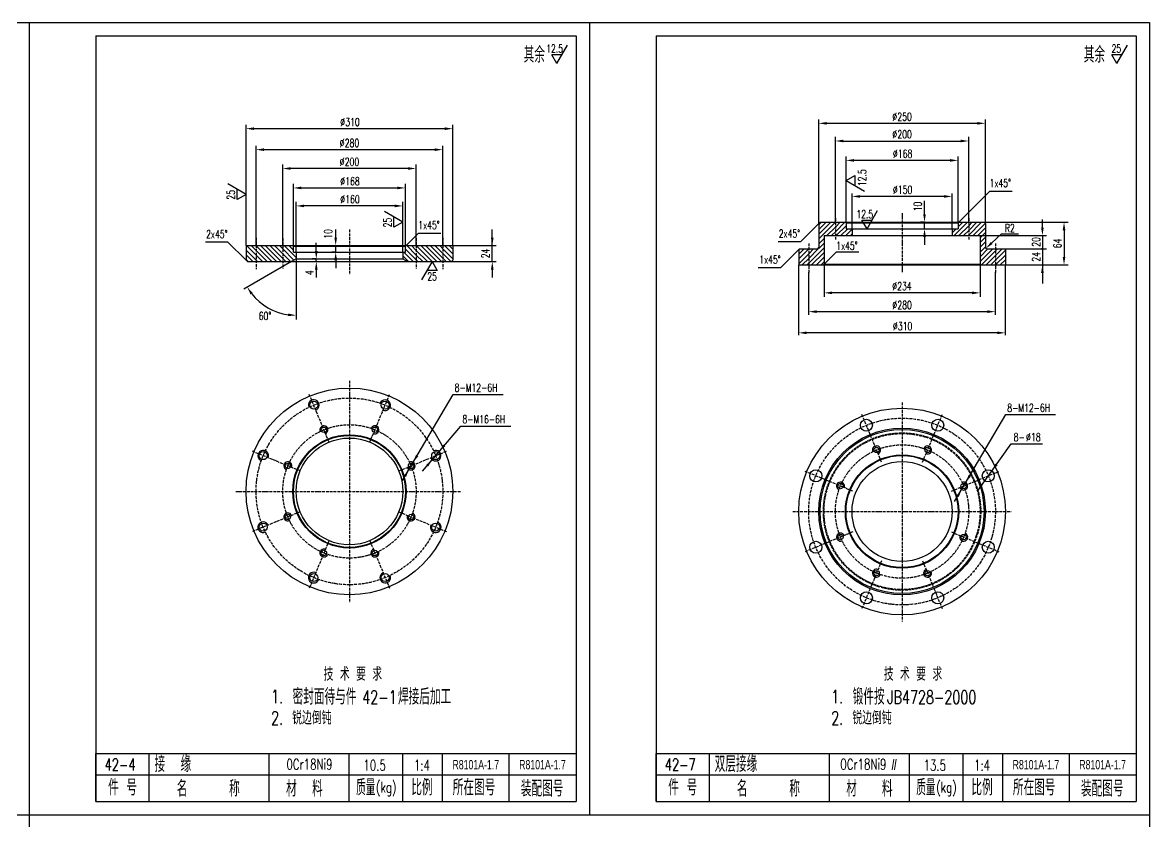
# Model space of a CAD drawing. Header units: millimetres. Extents: x 1545 to 36024, y 3418 to 15628.
# Drawn here: x 31799 to 36024, y 6363 to 9358 of the extents above; entities that cross this region are included whole.
import ezdxf
from ezdxf.enums import TextEntityAlignment as Align

# ---------------------------------------------------------------- set-up
doc = ezdxf.new("R2010")
doc.units = ezdxf.units.MM
for name, pattern in [('DASHDOT-M', [36, 30, -3, 0, -3]), ('DASHDOT-S', [14, 10, -2, 0, -2]), ('HIDDEN-L', [13, 10, -3]), ('HIDDEN-M', [7, 5, -2])]:
    doc.linetypes.add(name, pattern=pattern)
for name, color, linetype in [('CDR_DIM', 7, 'Continuous'), ('CDR_DWG1', 1, 'Continuous'), ('CDR_DWG3', 3, 'DASHDOT-M'), ('CDR_DWG5', 6, 'HIDDEN-M'), ('CDR_TEXT', 7, 'Continuous')]:
    doc.layers.add(name, color=color, linetype=linetype)
doc.styles.add('CLB', font='clb.shx', dxfattribs={"bigfont": 'hztxt.shx'})
doc.styles.add('HZ', font='simplex.shx', dxfattribs={"width": 0.7, "height": 30, "bigfont": 'HZ.shx'})
doc.styles.add('ITALICC', font='italicc')

msp = doc.modelspace()

# ---------------------------------------------------------------- linework, layer by layer
for p, q in [((33801.4, 9204.7), (33841.1, 9273.4)), ((35901.4, 9204.7), (35941.1, 9273.4)), ((33820.4, 9237.7), (33782.4, 9237.7)), ((33801.4, 9204.7), (33782.4, 9237.7)), ((35901.4, 9204.7), (35882.4, 9237.7)), ((35920.4, 9237.7), (35882.4, 9237.7)), ((32636.7, 8714.1), (32568, 8753.8)), ((34886, 8765.5), (34919, 8784.6)), ((34886, 8765.5), (34954.8, 8725.9)), ((34919, 8784.6), (34919, 8746.5)), ((32603.7, 8695.1), (32603.7, 8733.1)), ((32636.7, 8714.1), (32603.7, 8695.1)), ((33224.2, 8609.9), (33155.5, 8649.6)), ((33191.2, 8590.9), (33191.2, 8629)), ((34964.7, 8584.7), (35004.4, 8653.4)), ((33224.2, 8609.9), (33191.2, 8590.9)), ((34945.7, 8617.7), (34983.7, 8617.7)), ((34964.7, 8584.7), (34945.7, 8617.7)), ((33334.1, 8462), (33294.4, 8393.3)), ((33334.1, 8462), (33353.1, 8429)), ((33353.1, 8429), (33315.1, 8429)), ((32273.6, 6438.2), (32273.6, 6618.2)), ((32723.6, 6438.2), (32723.6, 6618.2)), ((33023.6, 6438.2), (33023.6, 6618.2)), ((33223.6, 6618.2), (33223.6, 6438.2)), ((33373.6, 6438.2), (33373.6, 6618.2)), ((33623.6, 6438.2), (33623.6, 6618.2)), ((34373.6, 6438.2), (34373.6, 6618.2)), ((34823.6, 6438.2), (34823.6, 6618.2)), ((35123.6, 6438.2), (35123.6, 6618.2)), ((35323.6, 6618.2), (35323.6, 6438.2)), ((35473.6, 6438.2), (35473.6, 6618.2)), ((35723.6, 6438.2), (35723.6, 6618.2)), ((32073.6, 6538.2), (33873.6, 6538.2)), ((34173.6, 6538.2), (35973.6, 6538.2))]:
    msp.add_line(p, q)
at = {"color": 7, "linetype": 'Continuous'}
for p, q in [((32073.6, 6618.2), (33873.6, 6618.2)), ((34173.6, 6618.2), (35973.6, 6618.2))]:
    msp.add_line(p, q, dxfattribs=at)
at = {"layer": 'CDR_DIM', "color": 0, "linetype": 'Continuous'}
for p, q in [((32636.7, 8522), (32636.7, 8975.3)), ((33381.7, 8960.3), (32666.7, 8960.3)), ((33411.7, 8522), (33411.7, 8975.3)), ((34783.5, 8604.7), (34783.5, 8995.3)), ((35378.5, 8980.3), (34813.5, 8980.3)), ((35408.5, 8604.7), (35408.5, 8995.3)), ((34846, 8609.7), (34846, 8929.1)), ((35346, 8609.7), (35346, 8929.1)), ((32674.2, 8522), (32674.2, 8896.6)), ((33344.2, 8881.6), (32704.2, 8881.6)), ((33374.2, 8522), (33374.2, 8896.6)), ((34876, 8914.1), (35316, 8914.1)), ((34886, 8607.2), (34886, 8856.4)), ((35276, 8841.4), (34916, 8841.4)), ((35306, 8607.2), (35306, 8856.4)), ((32774.2, 8522), (32774.2, 8826)), ((33244.2, 8811), (32804.2, 8811)), ((33274.2, 8522), (33274.2, 8826)), ((32814.2, 8519.5), (32814.2, 8753.1)), ((33234.2, 8519.5), (33234.2, 8753.1)), ((32844.2, 8738.1), (33204.2, 8738.1)), ((34908.5, 8584.7), (34908.5, 8717.7)), ((35253.5, 8706.2), (34938.5, 8706.2)), ((35283.5, 8584.7), (35283.5, 8717.7)), ((35308.5, 8609.7), (35425.4, 8726.5)), ((35425.4, 8726.5), (35509, 8726.5)), ((32824.2, 8497), (32824.2, 8685.8)), ((33194.2, 8670.8), (32854.2, 8670.8)), ((33224.2, 8497), (33224.2, 8685.8)), ((35180.3, 8639.7), (35180.3, 8689.4)), ((35622.3, 8589.7), (35622.3, 8619.7)), ((32972.6, 8552), (32972.6, 8582)), ((33559.7, 8462), (33559.7, 8582)), ((34783.5, 8604.7), (34715.6, 8536.7)), ((34783.5, 8599.9), (34793.4, 8609.7)), ((34783.5, 8582.2), (34811, 8609.7)), ((34783.5, 8564.5), (34828.7, 8609.7)), ((34783.5, 8546.9), (34846, 8609.4)), ((34814.1, 8559.7), (34846, 8591.7)), ((34846, 8609.4), (34846.4, 8609.7)), ((34846, 8591.7), (34864.1, 8609.7)), ((34846, 8574), (34881.7, 8609.7)), ((34849.4, 8559.7), (34886, 8596.3)), ((34867.1, 8559.7), (34892.1, 8584.7)), ((34884.8, 8559.7), (34908.5, 8583.5)), ((35180.3, 8609.7), (35165.3, 8609.7)), ((35178.9, 8584.7), (35195.3, 8584.7)), ((35180.3, 8584.7), (35180.3, 8609.7)), ((35283.5, 8569.6), (35298.7, 8584.7)), ((35291.4, 8559.7), (35341.4, 8609.7)), ((35306, 8592.1), (35323.7, 8609.7)), ((35309, 8559.7), (35346, 8596.7)), ((35326.7, 8559.7), (35346, 8579)), ((35346, 8596.7), (35359, 8609.7)), ((35346, 8579), (35376.7, 8609.7)), ((35346, 8561.4), (35394.4, 8609.7)), ((35362.1, 8559.7), (35407.8, 8605.4)), ((35379.7, 8559.7), (35408.5, 8588.5)), ((35403.5, 8609.7), (35718.3, 8609.7)), ((35703.3, 8579.7), (35703.3, 8479.7)), ((32568.7, 8535), (32485, 8535)), ((32636.7, 8467), (32568.7, 8535)), ((33236.7, 8522), (33283.5, 8568.8)), ((33283.5, 8568.8), (33367.2, 8568.8)), ((34715.6, 8536.7), (34631.9, 8536.7)), ((34783.5, 8529.2), (34803.5, 8549.2)), ((34831.7, 8559.7), (34846, 8574)), ((34902.5, 8559.7), (34908.5, 8565.8)), ((35180.3, 8554.7), (35180.3, 8524.7)), ((35344.4, 8559.7), (35346, 8561.4)), ((35388.5, 8550.8), (35408.5, 8570.8)), ((35388.5, 8559.7), (35637.3, 8559.7)), ((35388.5, 8533.1), (35408.5, 8553.1)), ((35388.5, 8515.5), (35408.5, 8535.5)), ((35431.9, 8531.7), (35469.4, 8566.2)), ((35469.4, 8566.2), (35532.1, 8566.2)), ((35622.3, 8559.7), (35622.3, 8509.7)), ((32674.2, 8467.9), (32636.7, 8505.4)), ((32674.2, 8485.5), (32637.7, 8522)), ((32674.2, 8503.2), (32655.4, 8522)), ((32674.2, 8520.9), (32673.1, 8522)), ((32733.1, 8462), (32674.2, 8520.9)), ((32715.4, 8462), (32674.2, 8503.2)), ((32750.8, 8462), (32690.8, 8522)), ((32768.4, 8462), (32708.4, 8522)), ((32774.2, 8473.9), (32726.1, 8522)), ((32774.2, 8491.6), (32743.8, 8522)), ((32774.2, 8509.3), (32761.5, 8522)), ((32816.1, 8467.3), (32774.2, 8509.3)), ((32824.2, 8476.9), (32779.1, 8522)), ((32814.2, 8504.6), (32796.8, 8522)), ((32824.2, 8494.6), (32821.8, 8497)), ((32899.9, 8502), (32899.9, 8532)), ((32972.6, 8497), (32957.6, 8497)), ((32970.7, 8522), (32987.6, 8522)), ((32972.6, 8497), (32972.6, 8522)), ((33263.4, 8462), (33228.4, 8497)), ((33274.2, 8468.9), (33234.2, 8508.9)), ((33274.2, 8486.6), (33238.8, 8522)), ((33274.2, 8504.2), (33256.4, 8522)), ((33274.2, 8521.9), (33274.1, 8522)), ((33334.1, 8462), (33274.2, 8521.9)), ((33316.4, 8462), (33274.2, 8504.2)), ((33351.8, 8462), (33291.8, 8522)), ((33369.5, 8462), (33309.5, 8522)), ((33374.2, 8475), (33327.2, 8522)), ((33374.2, 8492.6), (33344.8, 8522)), ((33374.2, 8510.3), (33362.5, 8522)), ((33411.7, 8472.8), (33374.2, 8510.3)), ((33404.8, 8462), (33374.2, 8492.6)), ((33411.7, 8490.5), (33380.2, 8522)), ((33411.7, 8508.2), (33397.9, 8522)), ((33411.7, 8522), (33574.7, 8522)), ((34708.5, 8507.2), (34640.6, 8439.2)), ((34708.5, 8489.5), (34728.7, 8509.7)), ((34708.5, 8471.9), (34746, 8509.4)), ((34746, 8456.3), (34803.5, 8513.8)), ((34746, 8509.4), (34746.4, 8509.7)), ((34746, 8491.7), (34764.1, 8509.7)), ((34746, 8474), (34781.7, 8509.7)), ((34757.1, 8449.7), (34803.5, 8496.2)), ((34783.5, 8511.5), (34803.5, 8531.5)), ((34803.5, 8452.2), (34850.4, 8499)), ((34850.4, 8499), (34934, 8499)), ((35388.5, 8497.8), (35408.5, 8517.8)), ((35388.5, 8480.1), (35418.1, 8509.7)), ((35388.5, 8462.4), (35435.8, 8509.7)), ((35393.5, 8449.7), (35446, 8502.3)), ((35446, 8502.3), (35453.5, 8509.7)), ((35446, 8484.6), (35471.2, 8509.7)), ((35446, 8466.9), (35483.5, 8504.4)), ((35481, 8509.7), (35637.3, 8509.7)), ((35622.3, 8509.7), (35622.3, 8380.3)), ((32806.9, 8462), (32628, 8358.7)), ((32662.4, 8462), (32636.7, 8487.7)), ((32644.7, 8462), (32636.7, 8470)), ((32697.7, 8462), (32674.2, 8485.5)), ((32680, 8462), (32674.2, 8467.9)), ((32803.8, 8462), (32774.2, 8491.6)), ((32786.1, 8462), (32774.2, 8473.9)), ((32824.2, 8472), (32824.2, 8245.5)), ((32899.9, 8472), (32884.9, 8472)), ((32898.1, 8462), (32914.9, 8462)), ((32899.9, 8462), (32899.9, 8472)), ((32972.6, 8467), (32972.6, 8437)), ((33245.7, 8462), (33224.2, 8483.5)), ((33298.8, 8462), (33274.2, 8486.6)), ((33281.1, 8462), (33274.2, 8468.9)), ((33387.2, 8462), (33374.2, 8475)), ((33406.7, 8462), (33574.7, 8462)), ((34708.5, 8454.2), (34746, 8491.7)), ((34721.7, 8449.7), (34746, 8474)), ((34739.4, 8449.7), (34746, 8456.3)), ((34774.8, 8449.7), (34803.5, 8478.5)), ((34792.5, 8449.7), (34803.5, 8460.8)), ((34803.5, 8452.2), (34803.5, 8329.8)), ((35388.5, 8452.2), (35388.5, 8329.8)), ((35411.2, 8449.7), (35446, 8484.6)), ((35428.8, 8449.7), (35446, 8466.9)), ((35446.5, 8449.7), (35483.5, 8486.7)), ((35464.2, 8449.7), (35483.5, 8469)), ((35481.9, 8449.7), (35483.5, 8451.4)), ((32899.9, 8432), (32899.9, 8402)), ((33559.7, 8432), (33559.7, 8402)), ((34640.6, 8439.2), (34556.9, 8439.2)), ((34708.5, 8185.6), (34708.5, 8449.7)), ((34746, 8262.5), (34746, 8422.1)), ((35446, 8262.5), (35446, 8422.1)), ((35483.5, 8185.6), (35483.5, 8449.7)), ((35483.5, 8449.7), (35718.3, 8449.7)), ((35358.5, 8344.8), (34833.5, 8344.8)), ((35416, 8274.3), (34776, 8274.3)), ((35453.5, 8194.9), (34738.5, 8194.9)), ((33220.7, 7637.7), (33412.7, 7963.8)), ((33412.7, 7963.8), (33600, 7963.8)), ((35292.6, 7562.1), (35484.5, 7888.3)), ((35484.5, 7888.3), (35671.9, 7888.3)), ((33297.8, 7676.1), (33441.9, 7845.3)), ((33441.9, 7845.3), (33629.2, 7845.3)), ((35378.4, 7601.4), (35504.6, 7778.3)), ((35504.6, 7778.3), (35622.8, 7778.3))]:
    msp.add_line(p, q, dxfattribs=at)
for centre, radius, start, end in [((32824.2, 8472), 211.5, 218.1347, 261.8653), ((32890.2, 7923.9), 20, 292.5, 204.1372), ((33158.1, 7923.9), 20, 247.5, 159.1372), ((32928.5, 7831.5), 15, 292.5, 204.2191), ((33119.9, 7831.5), 15, 247.5, 159.2191), ((32700.8, 7734.5), 20, 337.5, 249.1372), ((33347.5, 7734.5), 20, 202.5, 114.1372), ((35000.4, 7756), 15, 292.5, 204.2191), ((35191.7, 7756), 15, 247.5, 159.2191), ((32793.2, 7696.2), 15, 337.5, 249.2191), ((33255.1, 7696.2), 15, 202.5, 114.2191), ((34865.1, 7620.7), 15, 337.5, 249.2191), ((35327, 7620.7), 15, 202.5, 114.2191), ((32700.8, 7466.6), 20, 22.5, 294.1372), ((32793.2, 7504.9), 15, 22.5, 294.2191), ((33255.1, 7504.9), 15, 157.5, 69.2191), ((33347.5, 7466.6), 20, 157.5, 69.1372), ((34865.1, 7429.3), 15, 22.5, 294.2191), ((35327, 7429.3), 15, 157.5, 69.2191), ((32928.5, 7369.6), 15, 67.5, 339.2191), ((33119.9, 7369.6), 15, 112.5, 24.2191), ((32890.2, 7277.2), 20, 67.5, 339.1372), ((33158.1, 7277.2), 20, 112.5, 24.1372), ((35000.4, 7294), 15, 67.5, 339.2191), ((35191.7, 7294), 15, 112.5, 24.2191)]:
    msp.add_arc(centre, radius, start, end, dxfattribs=at)
for points in [[(32666.7, 8965.3), (32666.7, 8955.3), (32636.7, 8960.3)], [(33381.7, 8965.3), (33381.7, 8955.3), (33411.7, 8960.3)], [(34813.5, 8985.3), (34813.5, 8975.3), (34783.5, 8980.3)], [(35378.5, 8985.3), (35378.5, 8975.3), (35408.5, 8980.3)], [(34876, 8919.1), (34876, 8909.1), (34846, 8914.1)], [(35316, 8919.1), (35316, 8909.1), (35346, 8914.1)], [(32704.2, 8886.6), (32704.2, 8876.6), (32674.2, 8881.6)], [(33344.2, 8886.6), (33344.2, 8876.6), (33374.2, 8881.6)], [(34916, 8846.4), (34916, 8836.4), (34886, 8841.4)], [(35276, 8846.4), (35276, 8836.4), (35306, 8841.4)], [(32804.2, 8816), (32804.2, 8806), (32774.2, 8811)], [(33244.2, 8816), (33244.2, 8806), (33274.2, 8811)], [(32844.2, 8743.1), (32844.2, 8733.1), (32814.2, 8738.1)], [(33204.2, 8743.1), (33204.2, 8733.1), (33234.2, 8738.1)], [(34938.5, 8711.2), (34938.5, 8701.2), (34908.5, 8706.2)], [(35253.5, 8711.2), (35253.5, 8701.2), (35283.5, 8706.2)], [(32854.2, 8675.8), (32854.2, 8665.8), (32824.2, 8670.8)], [(33194.2, 8675.8), (33194.2, 8665.8), (33224.2, 8670.8)], [(35175.3, 8639.7), (35185.3, 8639.7), (35180.3, 8609.7)], [(35175.3, 8554.7), (35185.3, 8554.7), (35180.3, 8584.7)], [(35617.3, 8589.7), (35627.3, 8589.7), (35622.3, 8559.7)], [(35698.3, 8579.7), (35708.3, 8579.7), (35703.3, 8609.7)], [(32967.6, 8552), (32977.6, 8552), (32972.6, 8522)], [(33554.7, 8552), (33564.7, 8552), (33559.7, 8522)], [(35435.3, 8528), (35428.5, 8535.3), (35409.9, 8511.3)], [(32894.9, 8502), (32904.9, 8502), (32899.9, 8472)], [(32967.6, 8467), (32977.6, 8467), (32972.6, 8497)], [(32894.9, 8432), (32904.9, 8432), (32899.9, 8462)], [(33554.7, 8432), (33564.7, 8432), (33559.7, 8462)], [(35698.3, 8479.7), (35708.3, 8479.7), (35703.3, 8449.7)], [(35617.3, 8419.7), (35627.3, 8419.7), (35622.3, 8449.7)], [(32653.7, 8338.6), (32662, 8344.2), (32641, 8366.2)], [(34833.5, 8349.8), (34833.5, 8339.8), (34803.5, 8344.8)], [(35358.5, 8349.8), (35358.5, 8339.8), (35388.5, 8344.8)], [(32794.6, 8267.6), (32793.9, 8257.6), (32824.2, 8260.5)], [(34776, 8279.3), (34776, 8269.3), (34746, 8274.3)], [(35416, 8279.3), (35416, 8269.3), (35446, 8274.3)], [(34738.5, 8199.9), (34738.5, 8189.9), (34708.5, 8194.9)], [(35453.5, 8199.9), (35453.5, 8189.9), (35483.5, 8194.9)], [(33376.1, 7775.8), (33383.8, 7769.3), (33360.5, 7749.7)], [(33273.7, 7737.5), (33282.3, 7732.4), (33262.8, 7709.1)], [(33311.3, 7699.6), (33318.9, 7693.2), (33334.6, 7719.2)], [(35445.8, 7704.6), (35454, 7698.8), (35432.5, 7677.2)], [(33228, 7660), (33236.6, 7654.9), (33247.5, 7683.3)], [(35345.5, 7662), (35354.1, 7656.9), (35334.6, 7633.6)], [(35299.9, 7584.4), (35308.5, 7579.3), (35319.4, 7607.7)], [(35384.8, 7619.1), (35393, 7613.3), (35406.3, 7640.6)]]:
    msp.add_solid(points, dxfattribs=at)
at = {"layer": 'CDR_DWG1'}
for p, q in [((32073.6, 9308.2), (33873.6, 9308.2)), ((34173.6, 9308.2), (35973.6, 9308.2)), ((34788.5, 8609.7), (34783.5, 8604.7)), ((34783.5, 8604.7), (34783.5, 8514.7)), ((34788.5, 8609.7), (35403.5, 8609.7)), ((34886, 8607.2), (34883.5, 8609.7)), ((34886, 8607.2), (35306, 8607.2)), ((34886, 8607.2), (34886, 8584.7)), ((34886, 8584.7), (35306, 8584.7)), ((34908.5, 8584.7), (34908.5, 8559.7)), ((35283.5, 8584.7), (35283.5, 8559.7)), ((35306, 8607.2), (35308.5, 8609.7)), ((35306, 8607.2), (35306, 8584.7)), ((35403.5, 8609.7), (35408.5, 8604.7)), ((35408.5, 8604.7), (35408.5, 8514.7)), ((34803.5, 8559.7), (35388.5, 8559.7)), ((34803.5, 8559.7), (34803.5, 8452.2)), ((35388.5, 8559.7), (35388.5, 8452.2)), ((32636.7, 8522), (33411.7, 8522)), ((32636.7, 8522), (32636.7, 8467)), ((32814.2, 8519.5), (32811.7, 8522)), ((32814.2, 8519.5), (33234.2, 8519.5)), ((32814.2, 8497), (32814.2, 8519.5)), ((32814.2, 8497), (33234.2, 8497)), ((32824.2, 8497), (32824.2, 8472)), ((33224.2, 8497), (33224.2, 8472)), ((33234.2, 8519.5), (33236.7, 8522)), ((33234.2, 8497), (33234.2, 8519.5)), ((33411.7, 8522), (33411.7, 8467)), ((34711, 8509.7), (34708.5, 8507.2)), ((34708.5, 8507.2), (34708.5, 8449.7)), ((34711, 8509.7), (34778.5, 8509.7)), ((35413.5, 8509.7), (35481, 8509.7)), ((35481, 8509.7), (35483.5, 8507.2)), ((35483.5, 8507.2), (35483.5, 8449.7)), ((32636.7, 8467), (32641.7, 8462)), ((32641.7, 8462), (33406.7, 8462)), ((32824.2, 8472), (32806.9, 8462)), ((32824.2, 8472), (33224.2, 8472)), ((33224.2, 8472), (33241.5, 8462)), ((33406.7, 8462), (33411.7, 8467)), ((34803.5, 8452.2), (34801, 8449.7)), ((34803.5, 8452.2), (35388.5, 8452.2)), ((35388.5, 8452.2), (35391, 8449.7)), ((34708.5, 8449.7), (35483.5, 8449.7)), ((32073.6, 6438.2), (32073.6, 6618.2)), ((34173.6, 6438.2), (34173.6, 6618.2)), ((32073.6, 6438.2), (33873.6, 6438.2)), ((34173.6, 6438.2), (35973.6, 6438.2))]:
    msp.add_line(p, q, dxfattribs=at)
at = {"layer": 'CDR_DWG1', "color": 1}
for p, q in [((32073.6, 9308.2), (32073.6, 6438.2)), ((33873.6, 9308.2), (33873.6, 6438.2)), ((34173.6, 9308.2), (34173.6, 6438.2)), ((35973.6, 9308.2), (35973.6, 6438.2))]:
    msp.add_line(p, q, dxfattribs=at)
at = {"layer": 'CDR_DWG1'}
for centre, radius in [((35622.3, 8509.7), 2.71), ((33024.2, 7600.5), 387.5), ((32890.2, 7923.9), 15), ((33158.1, 7923.9), 15), ((35096, 7525), 387.5), ((34962.1, 7848.3), 22.5), ((35230, 7848.3), 22.5), ((32928.5, 7831.5), 10), ((33119.9, 7831.5), 10), ((35096, 7525), 312.5), ((35096, 7525), 307.5), ((33024.2, 7600.5), 212.5), ((33024.2, 7600.5), 210), ((33024.2, 7600.5), 200), ((32700.8, 7734.5), 15), ((33347.5, 7734.5), 15), ((35096, 7525), 212.5), ((35096, 7525), 210), ((35000.4, 7756), 10), ((35191.7, 7756), 10), ((32793.2, 7696.2), 10), ((33255.1, 7696.2), 10), ((35096, 7525), 187.5), ((34772.7, 7658.9), 22.5), ((35419.4, 7658.9), 22.5), ((34865.1, 7620.7), 10), ((35327, 7620.7), 10), ((32700.8, 7466.6), 15), ((32793.2, 7504.9), 10), ((33255.1, 7504.9), 10), ((33347.5, 7466.6), 15), ((34865.1, 7429.3), 10), ((35327, 7429.3), 10), ((34772.7, 7391.1), 22.5), ((35419.4, 7391.1), 22.5), ((32928.5, 7369.6), 10), ((33119.9, 7369.6), 10), ((32890.2, 7277.2), 15), ((33158.1, 7277.2), 15), ((35000.4, 7294), 10), ((35191.7, 7294), 10), ((34962.1, 7201.6), 22.5), ((35230, 7201.6), 22.5)]:
    msp.add_circle(centre, radius, dxfattribs=at)
for centre, start, end in [((34778.5, 8514.7), 270, 0), ((35413.5, 8514.7), 180, 270)]:
    msp.add_arc(centre, 5, start, end, dxfattribs=at)
at = {"layer": 'CDR_DWG3', "linetype": 'DASHDOT-S'}
for p, q in [((34846, 8624.2), (34846, 8544.4)), ((35096, 8643.7), (35096, 8420.6)), ((35346, 8624.2), (35346, 8544.4)), ((33024.2, 8581.9), (33024.2, 8412.4)), ((32674.2, 8551.6), (32674.2, 8433.6)), ((32774.2, 8550.4), (32774.2, 8436)), ((33274.2, 8550.4), (33274.2, 8436)), ((33374.2, 8551.6), (33374.2, 8433.6)), ((34746, 8530.1), (34746, 8420.6)), ((35446, 8530.1), (35446, 8420.6)), ((33024.2, 8015), (33024.2, 7182.6)), ((32947.6, 7785.3), (32872.9, 7965.7)), ((33100.7, 7785.3), (33175.4, 7965.7)), ((35096, 7933.5), (35096, 7112.5)), ((35019.5, 7709.8), (34944.8, 7890.2)), ((35172.6, 7709.8), (35247.3, 7890.2)), ((32839.4, 7677.1), (32659, 7751.8)), ((33209, 7677.1), (33389.3, 7751.8)), ((34911.3, 7601.5), (34730.9, 7676.2)), ((35280.8, 7601.5), (35461.2, 7676.2)), ((32598.1, 7600.5), (33441.2, 7600.5)), ((32839.4, 7524), (32659, 7449.3)), ((33209, 7524), (33389.3, 7449.3)), ((34686.1, 7525), (35505.3, 7525)), ((34911.3, 7448.5), (34730.9, 7373.7)), ((35280.8, 7448.5), (35461.2, 7373.7)), ((32947.6, 7415.8), (32872.9, 7235.4)), ((33100.7, 7415.8), (33175.4, 7235.4)), ((35019.5, 7340.2), (34944.8, 7159.8)), ((35172.6, 7340.2), (35247.3, 7159.8))]:
    msp.add_line(p, q, dxfattribs=at)
for centre, radius in [((33024.2, 7600.5), 350), ((35096, 7525), 350), ((33024.2, 7600.5), 250), ((35096, 7525), 250)]:
    msp.add_circle(centre, radius, dxfattribs=at)
at = {"layer": 'CDR_DWG5', "color": 6, "linetype": 'HIDDEN-L'}
for radius in [295, 292.5]:
    msp.add_circle((35096, 7525), radius, dxfattribs=at)
at = {"layer": 'CDR_TEXT', "color": 0, "linetype": 'Continuous'}
for p, q in [((27623.6, 9358.2), (36023.6, 9358.2)), ((31823.6, 9358.2), (31823.6, 3418.2)), ((33923.6, 9358.2), (33923.6, 6388.2)), ((36023.6, 9358.2), (36023.6, 3418.2)), ((27623.6, 6388.2), (36023.6, 6388.2))]:
    msp.add_line(p, q, dxfattribs=at)

# ---------------------------------------------------------------- texts
at = {"color": 7, "linetype": 'Continuous', "style": 'HZ'}
for s, height, width, p in [(' 其余', 60, 0.7, (33648.6, 9207.9)), (' 其余', 60, 0.7, (35748.6, 9207.9)), ('技 术 要 求', 50, 0.7, (32927.5, 6890.9)), ('技 术 要 求', 50, 0.7, (35027.5, 6890.9)), ('锐边倒钝', 50, 0.7, (32809.7, 6726.7)), ('锐边倒钝', 50, 0.7, (34909.7, 6726.7)), ('件 号', 60, 0.7, (32119.4, 6460.8)), ('名     称', 60, 0.7, (32376.7, 6456.6)), ('材  料', 60, 0.7, (32786.9, 6456.6)), ('质量', 60, 0.5, (33049.2, 6460.8)), ('比例', 60, 0.7, (33256.1, 6460.8)), ('所在图号', 60, 0.7, (33411.5, 6460.8)), ('装配图号', 60, 0.7, (33666.7, 6456.6)), ('件 号', 60, 0.7, (34219.4, 6460.8)), ('名     称', 60, 0.7, (34476.7, 6456.6)), ('材   料', 60, 0.7, (34886.9, 6456.6)), ('质量', 60, 0.5, (35149.2, 6460.8)), ('比例', 60, 0.7, (35356.1, 6460.8)), ('所在图号', 60, 0.7, (35511.5, 6460.8)), ('装配图号', 60, 0.7, (35766.7, 6456.6))]:
    msp.add_text(s, height=height, dxfattribs=dict(at, width=width)).set_placement(p)
for s, height, style, width, p in [('1.', 50, 'HZ', 0.7, (32730.5, 6806.1)), ('密封面待与件', 60, 'HZ', 0.7, (32811, 6801.1)), ('42-1', 50, 'HZ', 0.7, (33072, 6803.9)), ('焊接后加工', 60, 'HZ', 0.7, (33206.2, 6801.1)), ('1.', 50, 'HZ', 0.7, (34830.5, 6806.1)), ('锻件按', 60, 'HZ', 0.7, (34911, 6801.1)), ('JB4728-2000', 50, 'HZ', 0.7, (35040.2, 6803.9)), ('2.', 50, 'HZ', 0.7, (32730.5, 6725.9)), ('2.', 50, 'HZ', 0.7, (34830.5, 6725.9)), ('42-4', 45, 'HZ', 0.7, (32106.3, 6553.8)), ('接  缘', 60, 'HZ', 0.7, (32293.5, 6548.6)), ('0Cr18Ni9', 40, 'HZ', 0.7, (32788, 6557.4)), ('42-7', 45, 'HZ', 0.7, (34206.3, 6553.8)), ('双层接缘', 60, 'HZ', 0.7, (34393.5, 6548.6)), ('0Cr18Ni9', 40, 'HZ', 0.7, (34864.7, 6557.4)), ('II', 40, 'ITALICC', 0.6, (35055.2, 6556.6))]:
    msp.add_text(s, height=height, dxfattribs=dict(style=style, width=width)).set_placement(p)
at = {"ltscale": 1.5, "style": 'CLB', "width": 0.7}
for p in [(33497.9, 6576.2), (33747.9, 6576.2), (35597.9, 6576.2), (35847.9, 6576.2)]:
    msp.add_text('R8101A-1.7', height=35, dxfattribs=at).set_placement(p, align=Align.MIDDLE)
at = {"layer": 'CDR_DIM', "style": 'HZ', "width": 0.7}
for s, p in [('12.5', (33793.4, 9260.5)), ('25', (35899.5, 9260.5)), ('12.5', (34956.2, 8639.7)), ('25', (33334.2, 8406.3))]:
    msp.add_text(s, height=30, dxfattribs=at).set_placement(p, align=Align.MIDDLE)
for s, p in [('12.5', (34946.3, 8776.3)), ('25', (32579.4, 8712.4)), ('25', (33166.9, 8608.3))]:
    msp.add_text(s, height=30, rotation=90, dxfattribs=at).set_placement(p, align=Align.MIDDLE)
at = {"layer": 'CDR_DIM', "color": 0, "linetype": 'Continuous', "style": 'HZ', "width": 0.7}
for s, p in [('10.5', (33118.6, 6573.8)), ('1:4', (33296.1, 6573.8)), ('13.5', (35218.6, 6573.8)), ('1:4', (35396.1, 6573.8)), ('(kg)', (33162.3, 6488.6)), ('(kg)', (35262.3, 6488.6))]:
    msp.add_text(s, height=40, dxfattribs=at).set_placement(p, align=Align.MIDDLE)
at = {"layer": 'CDR_TEXT', "color": 0, "linetype": 'Continuous', "style": 'HZ', "width": 0.7}
for s, p in [('∅', (32989.7, 8970.3)), ('310', (33008.7, 8970.3)), ('∅', (35059.5, 8990.3)), ('250', (35078.5, 8990.3)), ('∅', (32987.7, 8891.6)), ('280', (33006.7, 8891.6)), ('∅', (35059.5, 8924.1)), ('200', (35078.5, 8924.1)), ('∅', (35061.5, 8851.4)), ('168', (35080.5, 8851.4)), ('∅', (32987.7, 8821)), ('200', (33006.7, 8821)), ('∅', (32989.7, 8748.1)), ('168', (33008.7, 8748.1)), ('∅', (35061.5, 8716.2)), ('150', (35080.5, 8716.2)), ('1x45°', (35424.1, 8741.6)), ('∅', (32989.7, 8680.8)), ('160', (33008.7, 8680.8)), ('2x45°', (32486.9, 8550.1)), ('1x45°', (33282.3, 8583.9)), ('2x45°', (34633.8, 8551.8)), ('R2', (35481.8, 8572.9)), ('1x45°', (34849.1, 8506.3)), ('1x45°', (34560.8, 8454.3)), ('∅', (35059, 8354.8)), ('234', (35078, 8354.8)), ('∅', (35059.5, 8284.3)), ('280', (35078.5, 8284.3)), ('60°', (32684.1, 8243.1)), ('∅', (35061.5, 8204.9)), ('310', (35080.5, 8204.9)), ('8-M12-6H', (33418.7, 7974.3)), ('8-M12-6H', (35490.5, 7898.8)), ('8-M16-6H', (33447.9, 7855.8)), ('8-', (35514.6, 7788.8)), ('∅', (35560.6, 7788.8)), ('18', (35579.6, 7788.8))]:
    msp.add_text(s, height=30, dxfattribs=at).set_placement(p)
for s, p in [('10', (35169.7, 8650.6)), ('10', (32959, 8548)), ('20', (35613.3, 8517.7)), ('64', (35693.3, 8512.2)), ('24', (33549.7, 8474.5)), ('24', (35613.3, 8461.8)), ('4', (32889.9, 8411.4))]:
    msp.add_text(s, height=30, rotation=90, dxfattribs=at).set_placement(p)

doc.saveas('drawing.dxf')
